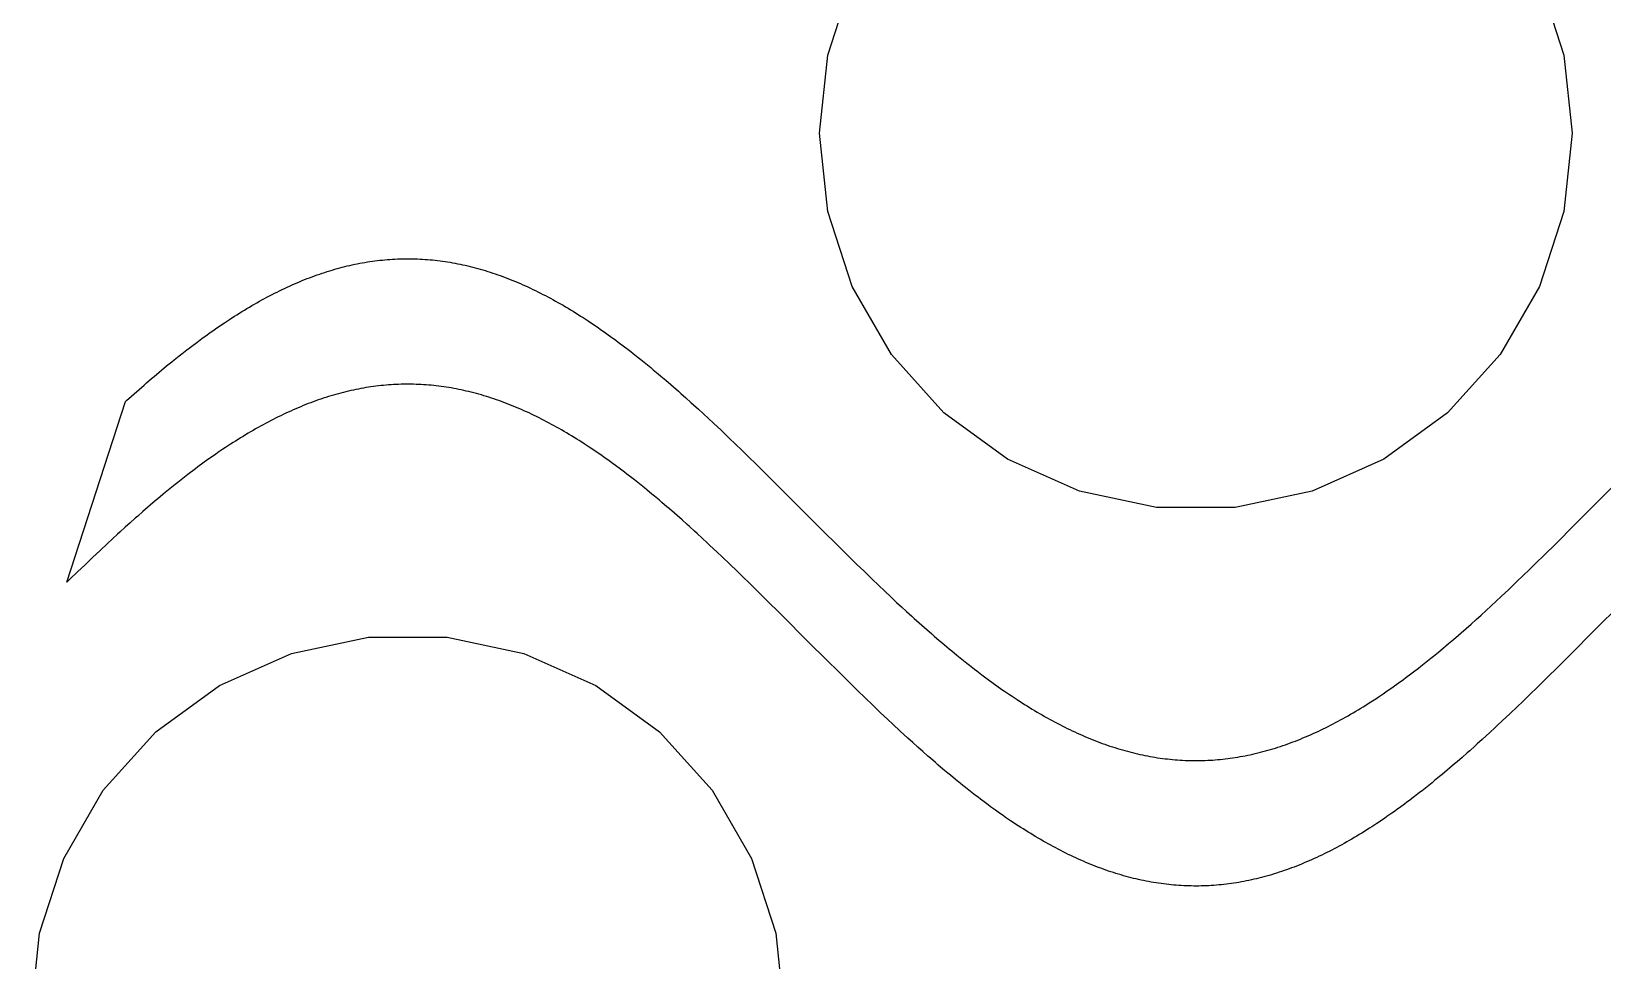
# Model space of a CAD drawing. Header units: metres. Extents: x -75 to 75, y 0 to 231.
# Drawn here: x -54.62 to -23.31, y 18.51 to 37.03 of the extents above; entities that cross this region are included whole.
import ezdxf

# ---------------------------------------------------------------- set-up
doc = ezdxf.new("R2010")
doc.units = ezdxf.units.M

msp = doc.modelspace()

# ---------------------------------------------------------------- linework, layer by layer
for p, q in [((-38.752, 36.5593), (-38.2675, 38.0505)), ((-24.5643, 38.0505), (-24.0798, 36.5593)), ((-38.9159, 35), (-38.752, 36.5593)), ((-24.0798, 36.5593), (-23.9159, 35)), ((-38.752, 33.4407), (-38.9159, 35)), ((-23.9159, 35), (-24.0798, 33.4407)), ((-38.2675, 31.9495), (-38.752, 33.4407)), ((-24.0798, 33.4407), (-24.5643, 31.9495)), ((-48.7283, 32.2447), (-48.6783, 32.2603)), ((-48.6783, 32.2603), (-48.6282, 32.2753)), ((-48.6282, 32.2753), (-48.5783, 32.2899)), ((-48.5783, 32.2899), (-48.5282, 32.304)), ((-48.5282, 32.304), (-48.4782, 32.3177)), ((-48.4782, 32.3177), (-48.4283, 32.3308)), ((-48.4283, 32.3308), (-48.3782, 32.3434)), ((-48.3782, 32.3434), (-48.3282, 32.3556)), ((-48.3282, 32.3556), (-48.2783, 32.3672)), ((-48.2783, 32.3672), (-48.2282, 32.3785)), ((-48.2282, 32.3785), (-48.1783, 32.3892)), ((-48.1783, 32.3892), (-48.1283, 32.3994)), ((-48.1283, 32.3994), (-48.0782, 32.4091)), ((-48.0782, 32.4091), (-48.0283, 32.4184)), ((-48.0283, 32.4184), (-47.9782, 32.4271)), ((-47.9782, 32.4271), (-47.9282, 32.4354)), ((-47.9282, 32.4354), (-47.8783, 32.4432)), ((-47.8783, 32.4432), (-47.8282, 32.4504)), ((-47.8282, 32.4504), (-47.7782, 32.4572)), ((-47.7782, 32.4572), (-47.7283, 32.4635)), ((-47.7283, 32.4635), (-47.6782, 32.4693)), ((-47.6782, 32.4693), (-47.6283, 32.4745)), ((-47.6283, 32.4745), (-47.5783, 32.4793)), ((-47.5783, 32.4793), (-47.5282, 32.4836)), ((-47.5282, 32.4836), (-47.4783, 32.4874)), ((-47.4783, 32.4874), (-47.4283, 32.4907)), ((-47.4283, 32.4907), (-47.3782, 32.4935)), ((-47.3782, 32.4935), (-47.3283, 32.4958)), ((-47.3283, 32.4958), (-47.2782, 32.4976)), ((-47.2782, 32.4976), (-47.2282, 32.4989)), ((-47.2282, 32.4989), (-47.1783, 32.4997)), ((-47.1783, 32.4997), (-47.1282, 32.4999)), ((-47.1282, 32.4999), (-47.0782, 32.4998)), ((-47.0782, 32.4998), (-47.0283, 32.4991)), ((-47.0283, 32.4991), (-46.9782, 32.4979)), ((-46.9782, 32.4979), (-46.9283, 32.4961)), ((-46.9283, 32.4961), (-46.8783, 32.4939)), ((-46.8783, 32.4939), (-46.8282, 32.4912)), ((-46.8282, 32.4912), (-46.7783, 32.488)), ((-46.7783, 32.488), (-46.7282, 32.4844)), ((-46.7282, 32.4844), (-46.6782, 32.4801)), ((-46.6782, 32.4801), (-46.6283, 32.4754)), ((-46.6283, 32.4754), (-46.5782, 32.4702)), ((-46.5782, 32.4702), (-46.5282, 32.4645)), ((-46.5282, 32.4645), (-46.4783, 32.4583)), ((-46.4783, 32.4583), (-46.4282, 32.4516)), ((-46.4282, 32.4516), (-46.3783, 32.4445)), ((-46.3783, 32.4445), (-46.3283, 32.4368)), ((-46.3283, 32.4368), (-46.2782, 32.4287)), ((-46.2782, 32.4287), (-46.2283, 32.42)), ((-46.2283, 32.42), (-46.1783, 32.4108)), ((-46.1783, 32.4108), (-46.1282, 32.4012)), ((-46.1282, 32.4012), (-46.0783, 32.3911)), ((-46.0783, 32.3911), (-46.0282, 32.3804)), ((-46.0282, 32.3804), (-45.9782, 32.3693)), ((-45.9782, 32.3693), (-45.9283, 32.3577)), ((-45.9283, 32.3577), (-45.8782, 32.3457)), ((-45.8782, 32.3457), (-45.8282, 32.3331)), ((-45.8282, 32.3331), (-45.7783, 32.32)), ((-45.7783, 32.32), (-45.7282, 32.3064)), ((-45.7282, 32.3064), (-45.6783, 32.2925)), ((-45.6783, 32.2925), (-45.6283, 32.278)), ((-45.6283, 32.278), (-45.5782, 32.263)), ((-45.5782, 32.263), (-45.5283, 32.2475)), ((-49.5283, 31.9329), (-49.4782, 31.9558)), ((-49.4782, 31.9558), (-49.4283, 31.9782)), ((-49.4283, 31.9782), (-49.3783, 32.0003)), ((-49.3783, 32.0003), (-49.3282, 32.0218)), ((-49.3282, 32.0218), (-49.2783, 32.0429)), ((-49.2783, 32.0429), (-49.2282, 32.0636)), ((-49.2282, 32.0636), (-49.1782, 32.0838)), ((-49.1782, 32.0838), (-49.1283, 32.1035)), ((-49.1283, 32.1035), (-49.0782, 32.1228)), ((-49.0782, 32.1228), (-49.0282, 32.1416)), ((-49.0282, 32.1416), (-48.9783, 32.16)), ((-48.9783, 32.16), (-48.9282, 32.1779)), ((-48.9282, 32.1779), (-48.8783, 32.1953)), ((-48.8783, 32.1953), (-48.8283, 32.2122)), ((-48.8283, 32.2122), (-48.7782, 32.2287)), ((-48.7782, 32.2287), (-48.7283, 32.2447)), ((-45.5283, 32.2475), (-45.4782, 32.2316)), ((-45.4782, 32.2316), (-45.4282, 32.2152)), ((-45.4282, 32.2152), (-45.3783, 32.1983)), ((-45.3783, 32.1983), (-45.3282, 32.181)), ((-45.3282, 32.181), (-45.2782, 32.1632)), ((-45.2782, 32.1632), (-45.2283, 32.1449)), ((-45.2283, 32.1449), (-45.1782, 32.1262)), ((-45.1782, 32.1262), (-45.1283, 32.107)), ((-45.1283, 32.107), (-45.0783, 32.0873)), ((-45.0783, 32.0873), (-45.0282, 32.0672)), ((-45.0282, 32.0672), (-44.9783, 32.0467)), ((-44.9783, 32.0467), (-44.9283, 32.0256)), ((-44.9283, 32.0256), (-44.8782, 32.0041)), ((-44.8782, 32.0041), (-44.8283, 31.9822)), ((-44.8283, 31.9822), (-44.7782, 31.9598)), ((-44.7782, 31.9598), (-44.7282, 31.937)), ((-37.4835, 30.5917), (-38.2675, 31.9495)), ((-24.5643, 31.9495), (-25.3483, 30.5917)), ((-50.1283, 31.6241), (-50.0783, 31.6522)), ((-50.0783, 31.6522), (-50.0282, 31.6798)), ((-50.0282, 31.6798), (-49.9783, 31.7071)), ((-49.9783, 31.7071), (-49.9283, 31.7339)), ((-49.9283, 31.7339), (-49.8782, 31.7603)), ((-49.8782, 31.7603), (-49.8283, 31.7862)), ((-49.8283, 31.7862), (-49.7782, 31.8118)), ((-49.7782, 31.8118), (-49.7282, 31.8369)), ((-49.7282, 31.8369), (-49.6783, 31.8615)), ((-49.6783, 31.8615), (-49.6282, 31.8858)), ((-49.6282, 31.8858), (-49.5782, 31.9096)), ((-49.5782, 31.9096), (-49.5283, 31.9329)), ((-44.7282, 31.937), (-44.6783, 31.9137)), ((-44.6783, 31.9137), (-44.6282, 31.89)), ((-44.6282, 31.89), (-44.5782, 31.8658)), ((-44.5782, 31.8658), (-44.5283, 31.8413)), ((-44.5283, 31.8413), (-44.4782, 31.8163)), ((-44.4782, 31.8163), (-44.4283, 31.7908)), ((-44.4283, 31.7908), (-44.3783, 31.7649)), ((-44.3783, 31.7649), (-44.3282, 31.7386)), ((-44.3282, 31.7386), (-44.2783, 31.7119)), ((-44.2783, 31.7119), (-44.2282, 31.6847)), ((-44.2282, 31.6847), (-44.1782, 31.6571)), ((-44.1782, 31.6571), (-44.1283, 31.6292)), ((-50.6783, 31.2889), (-50.6283, 31.3213)), ((-50.6283, 31.3213), (-50.5782, 31.3534)), ((-50.5782, 31.3534), (-50.5283, 31.385)), ((-50.5283, 31.385), (-50.4782, 31.4163)), ((-50.4782, 31.4163), (-50.4282, 31.4472)), ((-50.4282, 31.4472), (-50.3783, 31.4777)), ((-50.3783, 31.4777), (-50.3282, 31.5078)), ((-50.3282, 31.5078), (-50.2782, 31.5375)), ((-50.2782, 31.5375), (-50.2283, 31.5668)), ((-50.2283, 31.5668), (-50.1782, 31.5957)), ((-50.1782, 31.5957), (-50.1283, 31.6241)), ((-44.1283, 31.6292), (-44.0782, 31.6007)), ((-44.0782, 31.6007), (-44.0282, 31.572)), ((-44.0282, 31.572), (-43.9783, 31.5427)), ((-43.9783, 31.5427), (-43.9282, 31.5131)), ((-43.9282, 31.5131), (-43.8783, 31.4831)), ((-43.8783, 31.4831), (-43.8283, 31.4526)), ((-43.8283, 31.4526), (-43.7782, 31.4218)), ((-43.7782, 31.4218), (-43.7283, 31.3906)), ((-43.7283, 31.3906), (-43.6783, 31.359)), ((-43.6783, 31.359), (-43.6282, 31.3271)), ((-43.6282, 31.3271), (-43.5282, 31.2619)), ((-51.1282, 30.9803), (-51.0783, 31.016)), ((-51.0783, 31.016), (-51.0282, 31.0514)), ((-51.0282, 31.0514), (-50.9782, 31.0864)), ((-50.9782, 31.0864), (-50.9283, 31.1211)), ((-50.9283, 31.1211), (-50.8782, 31.1554)), ((-50.8782, 31.1554), (-50.8282, 31.1893)), ((-50.8282, 31.1893), (-50.7783, 31.2228)), ((-50.7783, 31.2228), (-50.6783, 31.2889)), ((-43.5282, 31.2619), (-43.4782, 31.2288)), ((-43.4782, 31.2288), (-43.4283, 31.1953)), ((-43.4283, 31.1953), (-43.3782, 31.1614)), ((-43.3782, 31.1614), (-43.3282, 31.1272)), ((-43.3282, 31.1272), (-43.2783, 31.0926)), ((-43.2783, 31.0926), (-43.2282, 31.0577)), ((-43.2282, 31.0577), (-43.1783, 31.0223)), ((-43.1783, 31.0223), (-43.1283, 30.9867)), ((-51.5282, 30.6823), (-51.4783, 30.7207)), ((-51.4783, 30.7207), (-51.4282, 30.7588)), ((-51.4282, 30.7588), (-51.3283, 30.834)), ((-51.3283, 30.834), (-51.2283, 30.9078)), ((-51.2283, 30.9078), (-51.1783, 30.9442)), ((-51.1783, 30.9442), (-51.1282, 30.9803)), ((-43.1283, 30.9867), (-43.0782, 30.9507)), ((-43.0782, 30.9507), (-42.9782, 30.8776)), ((-42.9782, 30.8776), (-42.9282, 30.8406)), ((-42.9282, 30.8406), (-42.8282, 30.7655)), ((-42.8282, 30.7655), (-42.7283, 30.6892)), ((-51.9283, 30.3639), (-51.8783, 30.4047)), ((-51.8783, 30.4047), (-51.8282, 30.4453)), ((-51.8282, 30.4453), (-51.7783, 30.4855)), ((-51.7783, 30.4855), (-51.6782, 30.5652)), ((-51.6782, 30.5652), (-51.6283, 30.6046)), ((-51.6283, 30.6046), (-51.5282, 30.6823)), ((-42.7283, 30.6892), (-42.6782, 30.6505)), ((-42.6782, 30.6505), (-42.6283, 30.6115)), ((-42.6283, 30.6115), (-42.5282, 30.5326)), ((-42.5282, 30.5326), (-42.4783, 30.4927)), ((-42.4783, 30.4927), (-42.3782, 30.412)), ((-42.3782, 30.412), (-42.2782, 30.3301)), ((-36.4344, 29.4264), (-37.4835, 30.5917)), ((-25.3483, 30.5917), (-26.3974, 29.4264)), ((-52.3283, 30.0272), (-52.2282, 30.113)), ((-52.2282, 30.113), (-52.1783, 30.1555)), ((-52.1783, 30.1555), (-52.0782, 30.2397)), ((-52.0782, 30.2397), (-52.0283, 30.2814)), ((-52.0283, 30.2814), (-51.9283, 30.3639)), ((-42.2782, 30.3301), (-42.2282, 30.2888)), ((-42.2282, 30.2888), (-42.1282, 30.2052)), ((-42.1282, 30.2052), (-42.0782, 30.163)), ((-42.0782, 30.163), (-41.9782, 30.0779)), ((-41.9782, 30.0779), (-41.8783, 29.9917)), ((-52.7283, 29.6744), (-52.6283, 29.7639)), ((-52.6283, 29.7639), (-52.5783, 29.8084)), ((-52.5783, 29.8084), (-52.4783, 29.8967)), ((-52.4783, 29.8967), (-52.3782, 29.984)), ((-52.3782, 29.984), (-52.3283, 30.0272)), ((-48.7057, 29.7518), (-48.7556, 29.736)), ((-48.6556, 29.7672), (-48.7057, 29.7518)), ((-48.6057, 29.782), (-48.6556, 29.7672)), ((-48.5557, 29.7964), (-48.6057, 29.782)), ((-48.5056, 29.8103), (-48.5557, 29.7964)), ((-48.4557, 29.8236), (-48.5056, 29.8103)), ((-48.4057, 29.8366), (-48.4557, 29.8236)), ((-48.3556, 29.849), (-48.4057, 29.8366)), ((-48.3057, 29.8609), (-48.3556, 29.849)), ((-48.2557, 29.8724), (-48.3057, 29.8609)), ((-48.2056, 29.8833), (-48.2557, 29.8724)), ((-48.1557, 29.8939), (-48.2056, 29.8833)), ((-48.1057, 29.9039), (-48.1557, 29.8939)), ((-48.0556, 29.9134), (-48.1057, 29.9039)), ((-48.0057, 29.9224), (-48.0556, 29.9134)), ((-47.9556, 29.931), (-48.0057, 29.9224)), ((-47.9057, 29.939), (-47.9556, 29.931)), ((-47.8557, 29.9465), (-47.9057, 29.939)), ((-47.8056, 29.9535), (-47.8557, 29.9465)), ((-47.7557, 29.9601), (-47.8056, 29.9535)), ((-47.7057, 29.9661), (-47.7557, 29.9601)), ((-47.6556, 29.9717), (-47.7057, 29.9661)), ((-47.6057, 29.9767), (-47.6556, 29.9717)), ((-47.5557, 29.9813), (-47.6057, 29.9767)), ((-47.5056, 29.9854), (-47.5557, 29.9813)), ((-47.4557, 29.9889), (-47.5056, 29.9854)), ((-47.4056, 29.992), (-47.4557, 29.9889)), ((-47.3557, 29.9946), (-47.4056, 29.992)), ((-47.3057, 29.9966), (-47.3557, 29.9946)), ((-47.2556, 29.9982), (-47.3057, 29.9966)), ((-47.2057, 29.9993), (-47.2556, 29.9982)), ((-47.1557, 29.9998), (-47.2057, 29.9993)), ((-47.1056, 29.9999), (-47.1557, 29.9998)), ((-47.0557, 29.9995), (-47.1056, 29.9999)), ((-47.0057, 29.9986), (-47.0557, 29.9995)), ((-46.9556, 29.9971), (-47.0057, 29.9986)), ((-46.9057, 29.9952), (-46.9556, 29.9971)), ((-46.8557, 29.9928), (-46.9057, 29.9952)), ((-46.8056, 29.9899), (-46.8557, 29.9928)), ((-46.7557, 29.9864), (-46.8056, 29.9899)), ((-46.7056, 29.9825), (-46.7557, 29.9864)), ((-46.6557, 29.978), (-46.7056, 29.9825)), ((-46.6057, 29.9731), (-46.6557, 29.978)), ((-46.5556, 29.9677), (-46.6057, 29.9731)), ((-46.5057, 29.9618), (-46.5556, 29.9677)), ((-46.4557, 29.9554), (-46.5057, 29.9618)), ((-46.4056, 29.9485), (-46.4557, 29.9554)), ((-46.3557, 29.9411), (-46.4056, 29.9485)), ((-46.3057, 29.9332), (-46.3557, 29.9411)), ((-46.2556, 29.9248), (-46.3057, 29.9332)), ((-46.2057, 29.9159), (-46.2556, 29.9248)), ((-46.1556, 29.9065), (-46.2057, 29.9159)), ((-46.1057, 29.8966), (-46.1556, 29.9065)), ((-46.0557, 29.8863), (-46.1057, 29.8966)), ((-46.0056, 29.8755), (-46.0557, 29.8863)), ((-45.9557, 29.8641), (-46.0056, 29.8755)), ((-45.9057, 29.8523), (-45.9557, 29.8641)), ((-45.8556, 29.84), (-45.9057, 29.8523)), ((-45.8057, 29.8272), (-45.8556, 29.84)), ((-45.7557, 29.8139), (-45.8057, 29.8272)), ((-45.7056, 29.8002), (-45.7557, 29.8139)), ((-45.6557, 29.786), (-45.7056, 29.8002)), ((-45.6057, 29.7713), (-45.6557, 29.786)), ((-45.5556, 29.7561), (-45.6057, 29.7713)), ((-45.5057, 29.7404), (-45.5556, 29.7561)), ((-41.8783, 29.9917), (-41.8282, 29.9482)), ((-41.8282, 29.9482), (-41.7282, 29.8605)), ((-41.7282, 29.8605), (-41.6782, 29.8164)), ((-41.6782, 29.8164), (-41.5782, 29.7272)), ((-53.9176, 26.0522), (-52.7458, 29.6585)), ((-52.7458, 29.6585), (-52.7283, 29.6744)), ((-49.5057, 29.4433), (-49.5557, 29.4202)), ((-49.4556, 29.466), (-49.5057, 29.4433)), ((-49.4057, 29.4882), (-49.4556, 29.466)), ((-49.3557, 29.51), (-49.4057, 29.4882)), ((-49.3056, 29.5314), (-49.3557, 29.51)), ((-49.2557, 29.5523), (-49.3056, 29.5314)), ((-49.2056, 29.5728), (-49.2557, 29.5523)), ((-49.1557, 29.5927), (-49.2056, 29.5728)), ((-49.1057, 29.6123), (-49.1557, 29.5927)), ((-49.0556, 29.6313), (-49.1057, 29.6123)), ((-49.0057, 29.65), (-49.0556, 29.6313)), ((-48.9557, 29.6681), (-49.0057, 29.65)), ((-48.9056, 29.6858), (-48.9557, 29.6681)), ((-48.8557, 29.703), (-48.9056, 29.6858)), ((-48.8057, 29.7198), (-48.8557, 29.703)), ((-48.7556, 29.736), (-48.8057, 29.7198)), ((-45.4556, 29.7243), (-45.5057, 29.7404)), ((-45.4057, 29.7076), (-45.4556, 29.7243)), ((-45.3557, 29.6906), (-45.4057, 29.7076)), ((-45.3056, 29.673), (-45.3557, 29.6906)), ((-45.2557, 29.655), (-45.3056, 29.673)), ((-45.2057, 29.6365), (-45.2557, 29.655)), ((-45.1556, 29.6176), (-45.2057, 29.6365)), ((-45.1057, 29.5982), (-45.1556, 29.6176)), ((-45.0557, 29.5783), (-45.1057, 29.5982)), ((-45.0056, 29.558), (-45.0557, 29.5783)), ((-44.9557, 29.5372), (-45.0056, 29.558)), ((-44.9056, 29.516), (-44.9557, 29.5372)), ((-44.8557, 29.4942), (-44.9056, 29.516)), ((-44.8057, 29.4721), (-44.8557, 29.4942)), ((-44.7556, 29.4495), (-44.8057, 29.4721)), ((-44.7057, 29.4265), (-44.7556, 29.4495)), ((-41.5782, 29.7272), (-41.4783, 29.6373)), ((-41.4783, 29.6373), (-41.4282, 29.592)), ((-41.4282, 29.592), (-41.3283, 29.5007)), ((-41.3283, 29.5007), (-41.2283, 29.4087)), ((-50.1057, 29.1369), (-50.1556, 29.1086)), ((-50.0557, 29.1647), (-50.1057, 29.1369)), ((-50.0056, 29.1922), (-50.0557, 29.1647)), ((-49.9557, 29.2192), (-50.0056, 29.1922)), ((-49.9056, 29.2458), (-49.9557, 29.2192)), ((-49.8557, 29.2721), (-49.9056, 29.2458)), ((-49.8057, 29.2978), (-49.8557, 29.2721)), ((-49.7556, 29.3231), (-49.8057, 29.2978)), ((-49.7057, 29.3481), (-49.7556, 29.3231)), ((-49.6557, 29.3725), (-49.7057, 29.3481)), ((-49.6056, 29.3965), (-49.6557, 29.3725)), ((-49.5557, 29.4202), (-49.6056, 29.3965)), ((-44.6557, 29.4031), (-44.7057, 29.4265)), ((-44.6056, 29.3791), (-44.6557, 29.4031)), ((-44.5557, 29.3548), (-44.6056, 29.3791)), ((-44.5057, 29.33), (-44.5557, 29.3548)), ((-44.4556, 29.3048), (-44.5057, 29.33)), ((-44.4057, 29.2792), (-44.4556, 29.3048)), ((-44.3557, 29.2531), (-44.4057, 29.2792)), ((-44.3056, 29.2266), (-44.3557, 29.2531)), ((-44.2557, 29.1997), (-44.3056, 29.2266)), ((-44.2056, 29.1723), (-44.2557, 29.1997)), ((-44.1557, 29.1445), (-44.2056, 29.1723)), ((-44.1057, 29.1164), (-44.1557, 29.1445)), ((-41.2283, 29.4087), (-41.1282, 29.3159)), ((-41.1282, 29.3159), (-41.0282, 29.2223)), ((-41.0282, 29.2223), (-40.8782, 29.0808)), ((-35.1659, 28.5049), (-36.4344, 29.4264)), ((-26.3974, 29.4264), (-27.6659, 28.5049)), ((-50.6057, 28.8358), (-50.6557, 28.8036)), ((-50.5556, 28.8677), (-50.6057, 28.8358)), ((-50.5057, 28.8992), (-50.5556, 28.8677)), ((-50.4556, 28.9303), (-50.5057, 28.8992)), ((-50.4057, 28.961), (-50.4556, 28.9303)), ((-50.3557, 28.9913), (-50.4057, 28.961)), ((-50.3056, 29.0212), (-50.3557, 28.9913)), ((-50.2557, 29.0508), (-50.3056, 29.0212)), ((-50.2057, 29.0799), (-50.2557, 29.0508)), ((-50.1556, 29.1086), (-50.2057, 29.0799)), ((-44.0556, 29.0878), (-44.1057, 29.1164)), ((-44.0057, 29.0588), (-44.0556, 29.0878)), ((-43.9557, 29.0294), (-44.0057, 29.0588)), ((-43.9056, 28.9996), (-43.9557, 29.0294)), ((-43.8557, 28.9693), (-43.9056, 28.9996)), ((-43.8057, 28.9388), (-43.8557, 28.9693)), ((-43.7556, 28.9078), (-43.8057, 28.9388)), ((-43.7057, 28.8764), (-43.7556, 28.9078)), ((-43.6556, 28.8446), (-43.7057, 28.8764)), ((-43.6057, 28.8125), (-43.6556, 28.8446)), ((-43.5056, 28.747), (-43.6057, 28.8125)), ((-40.8782, 29.0808), (-40.7282, 28.9378)), ((-40.7282, 28.9378), (-40.5782, 28.7935)), ((-51.0557, 28.532), (-51.1057, 28.4965)), ((-51.0056, 28.5673), (-51.0557, 28.532)), ((-50.9557, 28.6021), (-51.0056, 28.5673)), ((-50.9057, 28.6366), (-50.9557, 28.6021)), ((-50.8057, 28.7045), (-50.9057, 28.6366)), ((-50.7557, 28.7379), (-50.8057, 28.7045)), ((-50.6557, 28.8036), (-50.7557, 28.7379)), ((-43.4557, 28.7137), (-43.5056, 28.747)), ((-43.4057, 28.68), (-43.4557, 28.7137)), ((-43.3556, 28.646), (-43.4057, 28.68)), ((-43.3057, 28.6116), (-43.3556, 28.646)), ((-43.2557, 28.5769), (-43.3057, 28.6116)), ((-43.2056, 28.5417), (-43.2557, 28.5769)), ((-43.1557, 28.5062), (-43.2056, 28.5417)), ((-43.1057, 28.4705), (-43.1557, 28.5062)), ((-40.5782, 28.7935), (-40.4782, 28.6967)), ((-40.4782, 28.6967), (-40.3282, 28.5505)), ((-40.3282, 28.5505), (-40.1782, 28.4034)), ((-33.7335, 27.8671), (-35.1659, 28.5049)), ((-27.6659, 28.5049), (-29.0983, 27.8671)), ((-51.5057, 28.1997), (-51.6057, 28.1222)), ((-51.4557, 28.2379), (-51.5057, 28.1997)), ((-51.4056, 28.2759), (-51.4557, 28.2379)), ((-51.3557, 28.3135), (-51.4056, 28.2759)), ((-51.3057, 28.3508), (-51.3557, 28.3135)), ((-51.2057, 28.4243), (-51.3057, 28.3508)), ((-51.1057, 28.4965), (-51.2057, 28.4243)), ((-43.0556, 28.4343), (-43.1057, 28.4705)), ((-42.9556, 28.3609), (-43.0556, 28.4343)), ((-42.9057, 28.3237), (-42.9556, 28.3609)), ((-42.8056, 28.2484), (-42.9057, 28.3237)), ((-42.7557, 28.2102), (-42.8056, 28.2484)), ((-42.6556, 28.1329), (-42.7557, 28.2102)), ((-40.1782, 28.4034), (-39.9783, 28.206)), ((-39.9783, 28.206), (-39.7282, 27.9578)), ((-51.8557, 27.9231), (-51.9556, 27.8414)), ((-51.7557, 28.0037), (-51.8557, 27.9231)), ((-51.7056, 28.0435), (-51.7557, 28.0037)), ((-51.6057, 28.1222), (-51.7056, 28.0435)), ((-42.6057, 28.0938), (-42.6556, 28.1329)), ((-42.5056, 28.0146), (-42.6057, 28.0938)), ((-42.4056, 27.9343), (-42.5056, 28.0146)), ((-42.3557, 27.8936), (-42.4056, 27.9343)), ((-42.2556, 27.8115), (-42.3557, 27.8936)), ((-39.7282, 27.9578), (-39.4782, 27.7084)), ((-23.8783, 27.1838), (-23.1283, 27.933)), ((-52.2556, 27.5896), (-52.3057, 27.5467)), ((-52.1557, 27.6746), (-52.2556, 27.5896)), ((-52.1056, 27.7168), (-52.1557, 27.6746)), ((-52.0057, 27.8001), (-52.1056, 27.7168)), ((-51.9556, 27.8414), (-52.0057, 27.8001)), ((-42.2057, 27.77), (-42.2556, 27.8115)), ((-42.1056, 27.6862), (-42.2057, 27.77)), ((-42.0557, 27.6439), (-42.1056, 27.6862)), ((-41.9556, 27.5585), (-42.0557, 27.6439)), ((-39.4782, 27.7084), (-38.8283, 27.0589)), ((-32.1999, 27.5411), (-33.7335, 27.8671)), ((-29.0983, 27.8671), (-30.6319, 27.5411)), ((-52.5557, 27.3285), (-52.6556, 27.2395)), ((-52.5056, 27.3726), (-52.5557, 27.3285)), ((-52.4056, 27.4602), (-52.5056, 27.3726)), ((-52.3057, 27.5467), (-52.4056, 27.4602)), ((-41.9057, 27.5154), (-41.9556, 27.5585)), ((-41.8056, 27.4285), (-41.9057, 27.5154)), ((-41.7557, 27.3846), (-41.8056, 27.4285)), ((-41.6557, 27.2963), (-41.7557, 27.3846)), ((-41.5556, 27.207), (-41.6557, 27.2963)), ((-30.6319, 27.5411), (-32.1999, 27.5411)), ((-52.9057, 27.0133), (-53.0057, 26.9214)), ((-52.8557, 27.0589), (-52.9057, 27.0133)), ((-52.7557, 27.1497), (-52.8557, 27.0589)), ((-52.6556, 27.2395), (-52.7557, 27.1497)), ((-41.5057, 27.162), (-41.5556, 27.207)), ((-41.4056, 27.0715), (-41.5057, 27.162)), ((-41.3557, 27.0258), (-41.4056, 27.0715)), ((-41.2556, 26.934), (-41.3557, 27.0258)), ((-41.1556, 26.8414), (-41.2556, 26.934)), ((-38.8283, 27.0589), (-38.5783, 26.8106)), ((-24.2282, 26.8356), (-23.8783, 27.1838)), ((-53.2557, 26.6882), (-53.4057, 26.5463)), ((-53.1057, 26.8287), (-53.2557, 26.6882)), ((-53.0057, 26.9214), (-53.1057, 26.8287)), ((-41.1057, 26.7948), (-41.1556, 26.8414)), ((-40.9557, 26.6541), (-41.1057, 26.7948)), ((-40.8556, 26.5594), (-40.9557, 26.6541)), ((-38.5783, 26.8106), (-38.3782, 26.6131)), ((-24.4782, 26.5887), (-24.2282, 26.8356)), ((-53.5557, 26.403), (-53.7057, 26.2584)), ((-53.4057, 26.5463), (-53.5557, 26.403)), ((-40.7056, 26.4162), (-40.8556, 26.5594)), ((-40.5556, 26.2717), (-40.7056, 26.4162)), ((-38.3782, 26.6131), (-38.1783, 26.417)), ((-38.1783, 26.417), (-38.0283, 26.2711)), ((-24.7782, 26.2955), (-24.6282, 26.4417)), ((-24.6282, 26.4417), (-24.4782, 26.5887)), ((-53.8557, 26.1127), (-53.9176, 26.0522)), ((-53.7057, 26.2584), (-53.8557, 26.1127)), ((-40.4556, 26.1747), (-40.5556, 26.2717)), ((-40.3056, 26.0284), (-40.4556, 26.1747)), ((-40.1556, 25.8812), (-40.3056, 26.0284)), ((-38.0283, 26.2711), (-37.8783, 26.1263)), ((-37.8783, 26.1263), (-37.7283, 25.9827)), ((-25.1782, 25.9116), (-25.0282, 26.0545)), ((-25.0282, 26.0545), (-24.8782, 26.1987)), ((-24.8782, 26.1987), (-24.7782, 26.2955)), ((-39.9557, 25.6837), (-40.1556, 25.8812)), ((-39.7057, 25.4353), (-39.9557, 25.6837)), ((-37.7283, 25.9827), (-37.6283, 25.8877)), ((-37.6283, 25.8877), (-37.4783, 25.7465)), ((-37.4783, 25.7465), (-37.3782, 25.6532)), ((-25.4282, 25.6767), (-25.3282, 25.7701)), ((-25.3282, 25.7701), (-25.1782, 25.9116)), ((-39.1057, 24.8358), (-39.7057, 25.4353)), ((-37.3782, 25.6532), (-37.2782, 25.5606)), ((-37.2782, 25.5606), (-37.1783, 25.4688)), ((-37.1783, 25.4688), (-37.0782, 25.3779)), ((-37.0782, 25.3779), (-37.0283, 25.3327)), ((-25.8282, 25.3104), (-25.7282, 25.4007)), ((-25.7282, 25.4007), (-25.6283, 25.4919)), ((-25.6283, 25.4919), (-25.5283, 25.5839)), ((-25.5283, 25.5839), (-25.4282, 25.6767)), ((-23.0057, 25.555), (-23.4057, 25.1562)), ((-37.0283, 25.3327), (-36.9283, 25.2431)), ((-36.9283, 25.2431), (-36.8783, 25.1985)), ((-36.8783, 25.1985), (-36.7783, 25.1102)), ((-36.7783, 25.1102), (-36.6782, 25.0229)), ((-26.1282, 25.0448), (-26.0282, 25.1324)), ((-26.0282, 25.1324), (-25.9283, 25.2209)), ((-25.9283, 25.2209), (-25.8282, 25.3104)), ((-23.4057, 25.1562), (-24.0057, 24.5567)), ((-49.4415, 24.6329), (-47.9078, 24.959)), ((-47.9078, 24.959), (-46.3399, 24.959)), ((-46.3399, 24.959), (-44.8062, 24.6329)), ((-38.8057, 24.5364), (-39.1057, 24.8358)), ((-36.6782, 25.0229), (-36.6283, 24.9796)), ((-36.6283, 24.9796), (-36.5282, 24.8937)), ((-36.5282, 24.8937), (-36.4783, 24.8512)), ((-36.4783, 24.8512), (-36.3783, 24.7669)), ((-36.3783, 24.7669), (-36.3283, 24.7252)), ((-26.5782, 24.6632), (-26.4783, 24.7462)), ((-26.4783, 24.7462), (-26.4282, 24.7881)), ((-26.4282, 24.7881), (-26.3783, 24.8302)), ((-26.3783, 24.8302), (-26.2782, 24.9152)), ((-26.2782, 24.9152), (-26.1783, 25.0014)), ((-26.1783, 25.0014), (-26.1282, 25.0448)), ((-50.8739, 23.9952), (-49.4415, 24.6329)), ((-44.8062, 24.6329), (-43.3739, 23.9952)), ((-38.5056, 24.2387), (-38.8057, 24.5364)), ((-36.3283, 24.7252), (-36.2782, 24.6837)), ((-36.2782, 24.6837), (-36.1783, 24.6017)), ((-36.1783, 24.6017), (-36.0783, 24.5207)), ((-36.0783, 24.5207), (-35.9782, 24.4411)), ((-35.9782, 24.4411), (-35.9283, 24.4016)), ((-26.9283, 24.3822), (-26.8282, 24.461)), ((-26.8282, 24.461), (-26.7282, 24.541)), ((-26.7282, 24.541), (-26.6782, 24.5815)), ((-26.6782, 24.5815), (-26.5782, 24.6632)), ((-24.0057, 24.5567), (-24.2056, 24.3579)), ((-38.3057, 24.0417), (-38.5056, 24.2387)), ((-35.9283, 24.4016), (-35.8282, 24.3238)), ((-35.8282, 24.3238), (-35.7783, 24.2854)), ((-35.7783, 24.2854), (-35.6783, 24.2094)), ((-35.6783, 24.2094), (-35.6283, 24.1719)), ((-35.6283, 24.1719), (-35.5283, 24.0979)), ((-27.3782, 24.0435), (-27.2782, 24.1164)), ((-27.2782, 24.1164), (-27.2282, 24.1534)), ((-27.2282, 24.1534), (-27.1282, 24.2284)), ((-27.1282, 24.2284), (-27.0782, 24.2664)), ((-27.0782, 24.2664), (-26.9782, 24.3433)), ((-26.9782, 24.3433), (-26.9283, 24.3822)), ((-24.4057, 24.1602), (-24.6056, 23.9637)), ((-24.2056, 24.3579), (-24.4057, 24.1602)), ((-52.1423, 23.0737), (-50.8739, 23.9952)), ((-43.3739, 23.9952), (-42.1054, 23.0737)), ((-38.1557, 23.895), (-38.3057, 24.0417)), ((-38.0057, 23.7492), (-38.1557, 23.895)), ((-35.5283, 24.0979), (-35.4782, 24.0614)), ((-35.4782, 24.0614), (-35.4282, 24.0253)), ((-35.4282, 24.0253), (-35.3783, 23.9896)), ((-35.3783, 23.9896), (-35.2782, 23.9191)), ((-35.2782, 23.9191), (-35.2283, 23.8844)), ((-35.2283, 23.8844), (-35.1283, 23.816)), ((-35.1283, 23.816), (-35.0783, 23.7823)), ((-27.7782, 23.7658), (-27.6782, 23.8331)), ((-27.6782, 23.8331), (-27.6283, 23.8673)), ((-27.6283, 23.8673), (-27.5783, 23.9017)), ((-27.5783, 23.9017), (-27.5282, 23.9367)), ((-27.5282, 23.9367), (-27.4783, 23.9719)), ((-27.4783, 23.9719), (-27.3782, 24.0435)), ((-24.7556, 23.8174), (-24.9056, 23.6723)), ((-24.6056, 23.9637), (-24.7556, 23.8174)), ((-37.8557, 23.6046), (-38.0057, 23.7492)), ((-37.7057, 23.4612), (-37.8557, 23.6046)), ((-35.0783, 23.7823), (-34.9783, 23.7163)), ((-34.9783, 23.7163), (-34.9283, 23.6838)), ((-34.9283, 23.6838), (-34.8782, 23.6517)), ((-34.8782, 23.6517), (-34.8283, 23.6199)), ((-34.8283, 23.6199), (-34.7782, 23.5886)), ((-34.7782, 23.5886), (-34.7282, 23.5576)), ((-34.7282, 23.5576), (-34.6783, 23.5271)), ((-34.6783, 23.5271), (-34.6282, 23.4969)), ((-34.6282, 23.4969), (-34.5782, 23.4672)), ((-28.2282, 23.4821), (-28.1783, 23.512)), ((-28.1783, 23.512), (-28.1283, 23.5424)), ((-28.1283, 23.5424), (-28.0782, 23.5732)), ((-28.0782, 23.5732), (-28.0283, 23.6043)), ((-28.0283, 23.6043), (-27.9782, 23.6359)), ((-27.9782, 23.6359), (-27.9282, 23.6678)), ((-27.9282, 23.6678), (-27.8282, 23.7328)), ((-27.8282, 23.7328), (-27.7782, 23.7658)), ((-25.0056, 23.5761), (-25.1556, 23.433)), ((-24.9056, 23.6723), (-25.0056, 23.5761)), ((-37.5557, 23.3192), (-37.7057, 23.4612)), ((-37.4557, 23.2253), (-37.5557, 23.3192)), ((-37.3057, 23.0859), (-37.4557, 23.2253)), ((-34.5782, 23.4672), (-34.5283, 23.4378)), ((-34.5283, 23.4378), (-34.4782, 23.4088)), ((-34.4782, 23.4088), (-34.4283, 23.3803)), ((-34.4283, 23.3803), (-34.3783, 23.3522)), ((-34.3783, 23.3522), (-34.3282, 23.3244)), ((-34.3282, 23.3244), (-34.2783, 23.2972)), ((-34.2783, 23.2972), (-34.2282, 23.2703)), ((-34.2282, 23.2703), (-34.1782, 23.2439)), ((-34.1782, 23.2439), (-34.1283, 23.2178)), ((-34.1283, 23.2178), (-34.0782, 23.1922)), ((-34.0782, 23.1922), (-34.0282, 23.167)), ((-28.8283, 23.1547), (-28.7782, 23.1797)), ((-28.7782, 23.1797), (-28.7283, 23.205)), ((-28.7283, 23.205), (-28.6783, 23.2309)), ((-28.6783, 23.2309), (-28.6282, 23.2571)), ((-28.6282, 23.2571), (-28.5783, 23.2838)), ((-28.5783, 23.2838), (-28.5282, 23.3109)), ((-28.5282, 23.3109), (-28.4782, 23.3384)), ((-28.4782, 23.3384), (-28.4283, 23.3663)), ((-28.4283, 23.3663), (-28.3782, 23.3946)), ((-28.3782, 23.3946), (-28.3282, 23.4234)), ((-28.3282, 23.4234), (-28.2783, 23.4525)), ((-28.2783, 23.4525), (-28.2282, 23.4821)), ((-25.4057, 23.1976), (-25.4556, 23.1511)), ((-25.3056, 23.2913), (-25.4057, 23.1976)), ((-25.1556, 23.433), (-25.3056, 23.2913)), ((-53.1915, 21.9084), (-52.1423, 23.0737)), ((-42.1054, 23.0737), (-41.0562, 21.9084)), ((-37.1557, 22.9482), (-37.3057, 23.0859)), ((-37.0557, 22.8574), (-37.1557, 22.9482)), ((-34.0282, 23.167), (-33.9783, 23.1423)), ((-33.9783, 23.1423), (-33.9282, 23.118)), ((-33.9282, 23.118), (-33.8783, 23.0942)), ((-33.8783, 23.0942), (-33.8283, 23.0708)), ((-33.8283, 23.0708), (-33.7782, 23.0477)), ((-33.7782, 23.0477), (-33.7283, 23.0252)), ((-33.7283, 23.0252), (-33.6783, 23.0032)), ((-33.6783, 23.0032), (-33.6282, 22.9815)), ((-33.6282, 22.9815), (-33.5783, 22.9603)), ((-33.5783, 22.9603), (-33.5282, 22.9396)), ((-33.5282, 22.9396), (-33.4782, 22.9193)), ((-33.4782, 22.9193), (-33.4283, 22.8995)), ((-33.4283, 22.8995), (-33.3782, 22.8802)), ((-33.3782, 22.8802), (-33.3282, 22.8613)), ((-29.5283, 22.852), (-29.4782, 22.8707)), ((-29.4782, 22.8707), (-29.4283, 22.8899)), ((-29.4283, 22.8899), (-29.3783, 22.9094)), ((-29.3783, 22.9094), (-29.3282, 22.9295)), ((-29.3282, 22.9295), (-29.2783, 22.95)), ((-29.2783, 22.95), (-29.2282, 22.971)), ((-29.2282, 22.971), (-29.1782, 22.9923)), ((-29.1782, 22.9923), (-29.1283, 23.0142)), ((-29.1283, 23.0142), (-29.0782, 23.0365)), ((-29.0782, 23.0365), (-29.0282, 23.0593)), ((-29.0282, 23.0593), (-28.9783, 23.0825)), ((-28.9783, 23.0825), (-28.9282, 23.1061)), ((-28.9282, 23.1061), (-28.8783, 23.1302)), ((-28.8783, 23.1302), (-28.8283, 23.1547)), ((-25.7056, 22.9212), (-25.8057, 22.8307)), ((-25.5556, 23.0585), (-25.7056, 22.9212)), ((-25.4556, 23.1511), (-25.5556, 23.0585)), ((-36.9556, 22.7676), (-37.0557, 22.8574)), ((-36.8557, 22.6785), (-36.9556, 22.7676)), ((-36.7557, 22.5904), (-36.8557, 22.6785)), ((-36.7056, 22.5467), (-36.7557, 22.5904)), ((-33.3282, 22.8613), (-33.2783, 22.8428)), ((-33.2783, 22.8428), (-33.2282, 22.8249)), ((-33.2282, 22.8249), (-33.1783, 22.8074)), ((-33.1783, 22.8074), (-33.1283, 22.7904)), ((-33.1283, 22.7904), (-33.0782, 22.7738)), ((-33.0782, 22.7738), (-33.0283, 22.7577)), ((-33.0283, 22.7577), (-32.9782, 22.7421)), ((-32.9782, 22.7421), (-32.9282, 22.727)), ((-32.9282, 22.727), (-32.8783, 22.7123)), ((-32.8783, 22.7123), (-32.8282, 22.6981)), ((-32.8282, 22.6981), (-32.7782, 22.6844)), ((-32.7782, 22.6844), (-32.7283, 22.6712)), ((-32.7283, 22.6712), (-32.6782, 22.6585)), ((-32.6782, 22.6585), (-32.6283, 22.6463)), ((-32.6283, 22.6463), (-32.5783, 22.6345)), ((-32.5783, 22.6345), (-32.5282, 22.6232)), ((-32.5282, 22.6232), (-32.4783, 22.6124)), ((-32.4783, 22.6124), (-32.4283, 22.6021)), ((-32.4283, 22.6021), (-32.3782, 22.5923)), ((-32.3782, 22.5923), (-32.3283, 22.583)), ((-32.3283, 22.583), (-32.2782, 22.5742)), ((-32.2782, 22.5742), (-32.2282, 22.5658)), ((-32.2282, 22.5658), (-32.1783, 22.558)), ((-32.1783, 22.558), (-32.1282, 22.5507)), ((-32.1282, 22.5507), (-32.0782, 22.5438)), ((-30.7282, 22.5471), (-30.6783, 22.5542)), ((-30.6783, 22.5542), (-30.6283, 22.5619)), ((-30.6283, 22.5619), (-30.5782, 22.57)), ((-30.5782, 22.57), (-30.5283, 22.5785)), ((-30.5283, 22.5785), (-30.4782, 22.5876)), ((-30.4782, 22.5876), (-30.4282, 22.5972)), ((-30.4282, 22.5972), (-30.3783, 22.6073)), ((-30.3783, 22.6073), (-30.3282, 22.6178)), ((-30.3282, 22.6178), (-30.2782, 22.6288)), ((-30.2782, 22.6288), (-30.2283, 22.6403)), ((-30.2283, 22.6403), (-30.1782, 22.6524)), ((-30.1782, 22.6524), (-30.1283, 22.6649)), ((-30.1283, 22.6649), (-30.0783, 22.6778)), ((-30.0783, 22.6778), (-30.0282, 22.6913)), ((-30.0282, 22.6913), (-29.9783, 22.7052)), ((-29.9783, 22.7052), (-29.9283, 22.7197)), ((-29.9283, 22.7197), (-29.8782, 22.7345)), ((-29.8782, 22.7345), (-29.8283, 22.7499)), ((-29.8283, 22.7499), (-29.7782, 22.7657)), ((-29.7782, 22.7657), (-29.7282, 22.7821)), ((-29.7282, 22.7821), (-29.6783, 22.7988)), ((-29.6783, 22.7988), (-29.6282, 22.8161)), ((-29.6282, 22.8161), (-29.5782, 22.8339)), ((-29.5782, 22.8339), (-29.5283, 22.852)), ((-26.1057, 22.5645), (-26.2057, 22.4776)), ((-26.0056, 22.6523), (-26.1057, 22.5645)), ((-25.9557, 22.6965), (-26.0056, 22.6523)), ((-25.8556, 22.7858), (-25.9557, 22.6965)), ((-25.8057, 22.8307), (-25.8556, 22.7858)), ((-36.6057, 22.4601), (-36.7056, 22.5467)), ((-36.5556, 22.4171), (-36.6057, 22.4601)), ((-36.4557, 22.3321), (-36.5556, 22.4171)), ((-36.3557, 22.248), (-36.4557, 22.3321)), ((-36.3057, 22.2064), (-36.3557, 22.248)), ((-32.0782, 22.5438), (-32.0283, 22.5374)), ((-32.0283, 22.5374), (-31.9782, 22.5316)), ((-31.9782, 22.5316), (-31.9283, 22.5262)), ((-31.9283, 22.5262), (-31.8783, 22.5214)), ((-31.8783, 22.5214), (-31.8282, 22.5169)), ((-31.8282, 22.5169), (-31.7783, 22.5131)), ((-31.7783, 22.5131), (-31.7282, 22.5097)), ((-31.7282, 22.5097), (-31.6782, 22.5069)), ((-31.6782, 22.5069), (-31.6283, 22.5045)), ((-31.6283, 22.5045), (-31.5782, 22.5026)), ((-31.5782, 22.5026), (-31.5282, 22.5012)), ((-31.5282, 22.5012), (-31.4783, 22.5004)), ((-31.4783, 22.5004), (-31.4282, 22.5)), ((-31.4282, 22.5), (-31.3783, 22.5001)), ((-31.3783, 22.5001), (-31.3283, 22.5008)), ((-31.3283, 22.5008), (-31.2782, 22.5018)), ((-31.2782, 22.5018), (-31.2283, 22.5035)), ((-31.2283, 22.5035), (-31.1783, 22.5056)), ((-31.1783, 22.5056), (-31.1282, 22.5082)), ((-31.1282, 22.5082), (-31.0783, 22.5114)), ((-31.0783, 22.5114), (-31.0282, 22.515)), ((-31.0282, 22.515), (-30.9782, 22.5191)), ((-30.9782, 22.5191), (-30.9283, 22.5237)), ((-30.9283, 22.5237), (-30.8782, 22.5288)), ((-30.8782, 22.5288), (-30.8282, 22.5345)), ((-30.8282, 22.5345), (-30.7783, 22.5406)), ((-30.7783, 22.5406), (-30.7282, 22.5471)), ((-26.4056, 22.3071), (-26.5057, 22.2233)), ((-26.3557, 22.3493), (-26.4056, 22.3071)), ((-26.2556, 22.4346), (-26.3557, 22.3493)), ((-26.2057, 22.4776), (-26.2556, 22.4346)), ((-36.2057, 22.124), (-36.3057, 22.2064)), ((-36.1057, 22.0428), (-36.2057, 22.124)), ((-36.0557, 22.0026), (-36.1057, 22.0428)), ((-36.0056, 21.9627), (-36.0557, 22.0026)), ((-35.9057, 21.8839), (-36.0056, 21.9627)), ((-26.8056, 21.979), (-26.9057, 21.8999)), ((-26.7056, 22.0592), (-26.8056, 21.979)), ((-26.6557, 22.0998), (-26.7056, 22.0592)), ((-26.5556, 22.1819), (-26.6557, 22.0998)), ((-26.5057, 22.2233), (-26.5556, 22.1819)), ((-53.9754, 20.5505), (-53.1915, 21.9084)), ((-41.0562, 21.9084), (-40.2723, 20.5505)), ((-35.8057, 21.8063), (-35.9057, 21.8839)), ((-35.7557, 21.768), (-35.8057, 21.8063)), ((-35.7056, 21.73), (-35.7557, 21.768)), ((-35.6057, 21.655), (-35.7056, 21.73)), ((-35.5556, 21.618), (-35.6057, 21.655)), ((-35.5057, 21.5814), (-35.5556, 21.618)), ((-27.2556, 21.6331), (-27.3557, 21.5598)), ((-27.2057, 21.6702), (-27.2556, 21.6331)), ((-27.1557, 21.7077), (-27.2057, 21.6702)), ((-27.1056, 21.7455), (-27.1557, 21.7077)), ((-27.0557, 21.7836), (-27.1056, 21.7455)), ((-26.9556, 21.8608), (-27.0557, 21.7836)), ((-26.9057, 21.8999), (-26.9556, 21.8608)), ((-35.4057, 21.5091), (-35.5057, 21.5814)), ((-35.3557, 21.4735), (-35.4057, 21.5091)), ((-35.3056, 21.4382), (-35.3557, 21.4735)), ((-35.2557, 21.4034), (-35.3056, 21.4382)), ((-35.2057, 21.3688), (-35.2557, 21.4034)), ((-35.1057, 21.3007), (-35.2057, 21.3688)), ((-35.0557, 21.2673), (-35.1057, 21.3007)), ((-27.7057, 21.3145), (-27.7557, 21.2809)), ((-27.6556, 21.3485), (-27.7057, 21.3145)), ((-27.6057, 21.3828), (-27.6556, 21.3485)), ((-27.5056, 21.4526), (-27.6057, 21.3828)), ((-27.4557, 21.488), (-27.5056, 21.4526)), ((-27.4056, 21.5237), (-27.4557, 21.488)), ((-27.3557, 21.5598), (-27.4056, 21.5237)), ((-35.0056, 21.2342), (-35.0557, 21.2673)), ((-34.9557, 21.2016), (-35.0056, 21.2342)), ((-34.9056, 21.1692), (-34.9557, 21.2016)), ((-34.8557, 21.1372), (-34.9056, 21.1692)), ((-34.8057, 21.1057), (-34.8557, 21.1372)), ((-34.7556, 21.0745), (-34.8057, 21.1057)), ((-34.7057, 21.0438), (-34.7556, 21.0745)), ((-34.6557, 21.0134), (-34.7057, 21.0438)), ((-34.6056, 20.9834), (-34.6557, 21.0134)), ((-34.5557, 20.9538), (-34.6056, 20.9834)), ((-28.2056, 20.9956), (-28.2557, 20.9658)), ((-28.1557, 21.0257), (-28.2056, 20.9956)), ((-28.1057, 21.0563), (-28.1557, 21.0257)), ((-28.0556, 21.0872), (-28.1057, 21.0563)), ((-28.0057, 21.1185), (-28.0556, 21.0872)), ((-27.9556, 21.1502), (-28.0057, 21.1185)), ((-27.9057, 21.1823), (-27.9556, 21.1502)), ((-27.8056, 21.2476), (-27.9057, 21.1823)), ((-27.7557, 21.2809), (-27.8056, 21.2476)), ((-34.5057, 20.9247), (-34.5557, 20.9538)), ((-34.4556, 20.8959), (-34.5057, 20.9247)), ((-34.4057, 20.8675), (-34.4556, 20.8959)), ((-34.3557, 20.8396), (-34.4057, 20.8675)), ((-34.3056, 20.8121), (-34.3557, 20.8396)), ((-34.2557, 20.785), (-34.3056, 20.8121)), ((-34.2056, 20.7583), (-34.2557, 20.785)), ((-34.1557, 20.732), (-34.2056, 20.7583)), ((-34.1057, 20.7062), (-34.1557, 20.732)), ((-34.0556, 20.6808), (-34.1057, 20.7062)), ((-34.0057, 20.6558), (-34.0556, 20.6808)), ((-28.7556, 20.6911), (-28.8057, 20.666)), ((-28.7057, 20.7166), (-28.7556, 20.6911)), ((-28.6556, 20.7426), (-28.7057, 20.7166)), ((-28.6057, 20.7691), (-28.6556, 20.7426)), ((-28.5557, 20.796), (-28.6057, 20.7691)), ((-28.5056, 20.8232), (-28.5557, 20.796)), ((-28.4557, 20.8509), (-28.5056, 20.8232)), ((-28.4057, 20.8791), (-28.4557, 20.8509)), ((-28.3556, 20.9076), (-28.4057, 20.8791)), ((-28.3057, 20.9365), (-28.3556, 20.9076)), ((-28.2557, 20.9658), (-28.3057, 20.9365)), ((-54.46, 19.0594), (-53.9754, 20.5505)), ((-40.2723, 20.5505), (-39.7878, 19.0594)), ((-33.9557, 20.6313), (-34.0057, 20.6558)), ((-33.9056, 20.6071), (-33.9557, 20.6313)), ((-33.8557, 20.5835), (-33.9056, 20.6071)), ((-33.8057, 20.5603), (-33.8557, 20.5835)), ((-33.7556, 20.5375), (-33.8057, 20.5603)), ((-33.7057, 20.5152), (-33.7556, 20.5375)), ((-33.6556, 20.4933), (-33.7057, 20.5152)), ((-33.6057, 20.4719), (-33.6556, 20.4933)), ((-33.5557, 20.4509), (-33.6057, 20.4719)), ((-33.5056, 20.4304), (-33.5557, 20.4509)), ((-33.4557, 20.4103), (-33.5056, 20.4304)), ((-33.4057, 20.3907), (-33.4557, 20.4103)), ((-33.3556, 20.3716), (-33.4057, 20.3907)), ((-33.3057, 20.3529), (-33.3556, 20.3716)), ((-29.5057, 20.3604), (-29.5557, 20.342)), ((-29.4556, 20.3793), (-29.5057, 20.3604)), ((-29.4057, 20.3986), (-29.4556, 20.3793)), ((-29.3557, 20.4184), (-29.4057, 20.3986)), ((-29.3056, 20.4387), (-29.3557, 20.4184)), ((-29.2557, 20.4594), (-29.3056, 20.4387)), ((-29.2056, 20.4806), (-29.2557, 20.4594)), ((-29.1557, 20.5022), (-29.2056, 20.4806)), ((-29.1057, 20.5242), (-29.1557, 20.5022)), ((-29.0556, 20.5467), (-29.1057, 20.5242)), ((-29.0057, 20.5697), (-29.0556, 20.5467)), ((-28.9557, 20.5931), (-29.0057, 20.5697)), ((-28.9056, 20.6169), (-28.9557, 20.5931)), ((-28.8557, 20.6413), (-28.9056, 20.6169)), ((-28.8057, 20.666), (-28.8557, 20.6413)), ((-33.2557, 20.3346), (-33.3057, 20.3529)), ((-33.2056, 20.3169), (-33.2557, 20.3346)), ((-33.1557, 20.2996), (-33.2056, 20.3169)), ((-33.1057, 20.2828), (-33.1557, 20.2996)), ((-33.0556, 20.2665), (-33.1057, 20.2828)), ((-33.0057, 20.2506), (-33.0556, 20.2665)), ((-32.9556, 20.2352), (-33.0057, 20.2506)), ((-32.9057, 20.2203), (-32.9556, 20.2352)), ((-32.8557, 20.2058), (-32.9057, 20.2203)), ((-32.8056, 20.1919), (-32.8557, 20.2058)), ((-32.7557, 20.1784), (-32.8056, 20.1919)), ((-32.7057, 20.1654), (-32.7557, 20.1784)), ((-32.6556, 20.1529), (-32.7057, 20.1654)), ((-32.6057, 20.1408), (-32.6556, 20.1529)), ((-32.5557, 20.1293), (-32.6057, 20.1408)), ((-32.5056, 20.1183), (-32.5557, 20.1293)), ((-32.4557, 20.1077), (-32.5056, 20.1183)), ((-32.4056, 20.0976), (-32.4557, 20.1077)), ((-32.3557, 20.088), (-32.4056, 20.0976)), ((-32.3057, 20.079), (-32.3557, 20.088)), ((-32.2556, 20.0703), (-32.3057, 20.079)), ((-32.2057, 20.0622), (-32.2556, 20.0703)), ((-32.1557, 20.0546), (-32.2057, 20.0622)), ((-32.1056, 20.0475), (-32.1557, 20.0546)), ((-32.0557, 20.0408), (-32.1056, 20.0475)), ((-30.7557, 20.0435), (-30.8057, 20.0372)), ((-30.7056, 20.0503), (-30.7557, 20.0435)), ((-30.6557, 20.0576), (-30.7056, 20.0503)), ((-30.6057, 20.0655), (-30.6557, 20.0576)), ((-30.5556, 20.0738), (-30.6057, 20.0655)), ((-30.5057, 20.0826), (-30.5556, 20.0738)), ((-30.4556, 20.0919), (-30.5057, 20.0826)), ((-30.4057, 20.1017), (-30.4556, 20.0919)), ((-30.3557, 20.1119), (-30.4057, 20.1017)), ((-30.3056, 20.1227), (-30.3557, 20.1119)), ((-30.2557, 20.134), (-30.3056, 20.1227)), ((-30.2057, 20.1457), (-30.2557, 20.134)), ((-30.1556, 20.1579), (-30.2057, 20.1457)), ((-30.1057, 20.1707), (-30.1556, 20.1579)), ((-30.0557, 20.1839), (-30.1057, 20.1707)), ((-30.0056, 20.1975), (-30.0557, 20.1839)), ((-29.9557, 20.2116), (-30.0056, 20.1975)), ((-29.9056, 20.2263), (-29.9557, 20.2116)), ((-29.8557, 20.2414), (-29.9056, 20.2263)), ((-29.8057, 20.257), (-29.8557, 20.2414)), ((-29.7556, 20.2731), (-29.8057, 20.257)), ((-29.7057, 20.2896), (-29.7556, 20.2731)), ((-29.6557, 20.3066), (-29.7057, 20.2896)), ((-29.6056, 20.3241), (-29.6557, 20.3066)), ((-29.5557, 20.342), (-29.6056, 20.3241)), ((-32.0057, 20.0347), (-32.0557, 20.0408)), ((-31.9556, 20.0291), (-32.0057, 20.0347)), ((-31.9057, 20.024), (-31.9556, 20.0291)), ((-31.8557, 20.0193), (-31.9057, 20.024)), ((-31.8056, 20.0152), (-31.8557, 20.0193)), ((-31.7557, 20.0115), (-31.8056, 20.0152)), ((-31.7056, 20.0084), (-31.7557, 20.0115)), ((-31.6557, 20.0057), (-31.7056, 20.0084)), ((-31.6057, 20.0036), (-31.6557, 20.0057)), ((-31.5556, 20.0019), (-31.6057, 20.0036)), ((-31.5057, 20.0008), (-31.5556, 20.0019)), ((-31.4557, 20.0002), (-31.5057, 20.0008)), ((-31.4056, 20), (-31.4557, 20.0002)), ((-31.3557, 20.0003), (-31.4056, 20)), ((-31.3057, 20.0011), (-31.3557, 20.0003)), ((-31.2556, 20.0025), (-31.3057, 20.0011)), ((-31.2057, 20.0043), (-31.2556, 20.0025)), ((-31.1556, 20.0067), (-31.2057, 20.0043)), ((-31.1057, 20.0096), (-31.1556, 20.0067)), ((-31.0557, 20.0129), (-31.1057, 20.0096)), ((-31.0056, 20.0168), (-31.0557, 20.0129)), ((-30.9557, 20.0211), (-31.0056, 20.0168)), ((-30.9057, 20.0259), (-30.9557, 20.0211)), ((-30.8556, 20.0313), (-30.9057, 20.0259)), ((-30.8057, 20.0372), (-30.8556, 20.0313)), ((-54.6239, 17.5), (-54.46, 19.0594)), ((-39.7878, 19.0594), (-39.6239, 17.5))]:
    msp.add_line(p, q)

doc.saveas('drawing.dxf')
